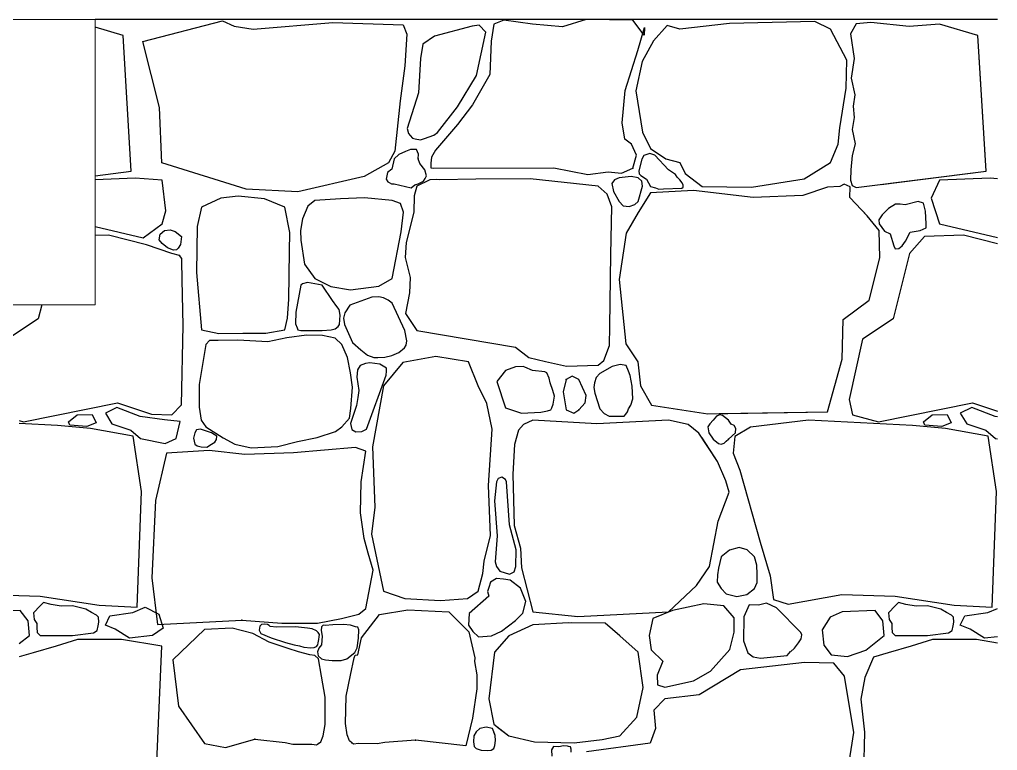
# Model space of a CAD drawing. Header units: feet. Extents: x -10410 to 374725, y -46422 to 88923.
# Drawn here: x 260920 to 261949, y 1718 to 2487 of the extents above; entities that cross this region are included whole.
import ezdxf

# ---------------------------------------------------------------- set-up
doc = ezdxf.new("R2010")
doc.units = ezdxf.units.FT
doc.header["$MEASUREMENT"] = 0
doc.layers.add('Конструктив - Перекрытия_Ном._пера__1', color=7, linetype='Continuous', lineweight=20)
doc.layers.add('Конструктив - Стены Несущие_Ном._пера__87', color=7, linetype='Continuous', lineweight=25, true_color=0x6a6a6a)

# ---------------------------------------------------------------- blocks, each defined once
blk = doc.blocks.new('*X72')
at = {"layer": 'Конструктив - Стены Несущие_Ном._пера__87', "linetype": 'Continuous'}
for p, q in [((261049.4, 2464.1), (261133.3, 2486)), ((261133.3, 2486), (261145.5, 2480.3)), ((261165.5, 2477.3), (261249.5, 2484)), ((261249.5, 2484), (261323.5, 2481.8)), ((261323.5, 2481.8), (261327.5, 2471.9)), ((261403.6, 2481.3), (261396.1, 2480.3)), ((261410.6, 2473.9), (261403.6, 2481.3)), ((261418.9, 2482.5), (261416.2, 2464.4)), ((261429.3, 2486.5), (261418.9, 2482.5)), ((261459.5, 2482.5), (261429.3, 2486.5)), ((261491.2, 2479.5), (261459.5, 2482.5)), ((261516, 2487.2), (261491.2, 2479.5)), ((261565.1, 2486.5), (261516, 2487.2)), ((261577.2, 2470.9), (261565.1, 2486.5)), ((261601.5, 2481), (261587.1, 2464.7)), ((261614.8, 2477.3), (261601.5, 2481)), ((261667.1, 2483), (261614.8, 2477.3)), ((261756.8, 2485.2), (261667.1, 2483)), ((261773.3, 2477.3), (261756.8, 2485.2)), ((261800.3, 2482.8), (261794.3, 2472.3)), ((261815.9, 2484.3), (261800.3, 2482.8)), ((261856.3, 2480), (261815.9, 2484.3)), ((261888, 2482.5), (261856.3, 2480)), ((261928.6, 2470.4), (261888, 2482.5)), ((261028.6, 2470.4), (260999.4, 2479.1)), ((261145.5, 2480.3), (261165.5, 2477.3)), ((261327.5, 2471.9), (261325.3, 2438.4)), ((261396.1, 2480.3), (261356.5, 2469.6)), ((261400.8, 2428.3), (261410.6, 2473.9)), ((261570.7, 2454.8), (261577.4, 2478.8)), ((261577.4, 2478.8), (261577.2, 2470.9)), ((261790.4, 2444.6), (261773.3, 2477.3)), ((261794.3, 2472.3), (261798.3, 2446.2)), ((261037.2, 2327.7), (261028.6, 2470.4)), ((261067.1, 2394.7), (261049.4, 2464.1)), ((261344.1, 2461.2), (261341.6, 2446.1)), ((261356.5, 2469.6), (261344.1, 2461.2)), ((261416.2, 2464.4), (261414.7, 2429.3)), ((261587.1, 2464.7), (261575.2, 2443.1)), ((261937.2, 2327.7), (261928.6, 2470.4)), ((261557.1, 2412.7), (261570.7, 2454.8)), ((261341.6, 2446.1), (261339.7, 2410.2)), ((261575.2, 2443.1), (261568.5, 2412.2)), ((261789.7, 2414.9), (261790.4, 2444.6)), ((261798.3, 2446.2), (261795.1, 2425.7)), ((261325.3, 2438.4), (261320.3, 2401.8)), ((261380.8, 2395.3), (261400.8, 2428.3)), ((261414.7, 2429.3), (261396.6, 2397.6)), ((261795.1, 2425.7), (261799.1, 2408.2)), ((261339.7, 2410.2), (261327.7, 2372.8)), ((261554.2, 2378.7), (261557.1, 2412.7)), ((261568.5, 2412.2), (261575.5, 2368.8)), ((261783.3, 2373.5), (261789.7, 2414.9)), ((261320.3, 2401.8), (261314.6, 2348.8)), ((261799.1, 2408.2), (261797.1, 2396.1)), ((261069.4, 2336.6), (261067.1, 2394.7)), ((261359.7, 2368.3), (261380.8, 2395.3)), ((261396.6, 2397.6), (261380.8, 2376.8)), ((261797.1, 2396.1), (261798.3, 2384.2)), ((261556.9, 2361.4), (261554.2, 2378.7)), ((261798.3, 2384.2), (261796, 2371.7)), ((261327.7, 2372.8), (261329, 2367.5)), ((261355.9, 2365.5), (261359.7, 2368.3)), ((261380.8, 2376.8), (261357.7, 2350)), ((261575.5, 2368.8), (261583.9, 2351.5)), ((261781.3, 2356.2), (261783.3, 2373.5)), ((261796, 2371.7), (261799.4, 2356.5)), ((261329, 2367.5), (261331, 2365.4)), ((261331, 2365.4), (261333.2, 2362.4)), ((261333.2, 2362.4), (261336.1, 2361.8)), ((261336.1, 2361.8), (261341.6, 2360.8)), ((261341.6, 2360.8), (261346.1, 2362.1)), ((261346.1, 2362.1), (261355.9, 2365.5)), ((261563.8, 2356), (261556.9, 2361.4)), ((261314.6, 2348.8), (261307.9, 2336.4)), ((261325.9, 2348.4), (261318.8, 2345.2)), ((261331.1, 2350.6), (261325.9, 2348.4)), ((261337.7, 2350.5), (261331.1, 2350.6)), ((261339.8, 2345.6), (261337.7, 2350.5)), ((261357.7, 2350), (261353.3, 2342.5)), ((261569, 2344.6), (261563.8, 2356)), ((261583.9, 2351.5), (261600, 2340.8)), ((261773.3, 2336.9), (261781.3, 2356.2)), ((261799.4, 2356.5), (261796, 2344.2)), ((261314.1, 2340.8), (261311.6, 2330)), ((261318.8, 2345.2), (261314.1, 2340.8)), ((261339.4, 2340.8), (261339.8, 2345.6)), ((261341.1, 2335.9), (261339.4, 2340.8)), ((261353.3, 2342.5), (261352.7, 2336.2)), ((261565.1, 2330.9), (261569, 2344.6)), ((261574.8, 2340.3), (261571.7, 2328)), ((261577, 2344.1), (261574.8, 2340.3)), ((261583.1, 2346.2), (261577, 2344.1)), ((261588.3, 2344.6), (261583.1, 2346.2)), ((261602.8, 2329.3), (261588.3, 2344.6)), ((261600, 2340.8), (261614.8, 2336.9)), ((261614.8, 2336.9), (261620.5, 2325.2)), ((261745.6, 2319.8), (261773.3, 2336.9)), ((261796, 2344.2), (261794.9, 2329)), ((260999.4, 2323), (261037.2, 2327.7)), ((261158.4, 2308.7), (261069.4, 2336.6)), ((261307.9, 2336.4), (261282.4, 2322.3)), ((261311.6, 2330), (261306.9, 2326.2)), ((261346.4, 2329), (261341.1, 2335.9)), ((261347.9, 2322.7), (261346.4, 2329)), ((261352.7, 2336.2), (261352.7, 2331.3)), ((261352.7, 2331.3), (261355.3, 2330.9)), ((261355.3, 2330.9), (261482.1, 2331.2)), ((261482.1, 2331.2), (261518, 2324.2)), ((261518, 2324.2), (261539.3, 2327.2)), ((261539.3, 2327.2), (261553.4, 2325.7)), ((261553.4, 2325.7), (261565.1, 2330.9)), ((261571.7, 2328), (261571.8, 2324.9)), ((261605.9, 2327), (261602.8, 2329.3)), ((261610.3, 2324.2), (261605.9, 2327)), ((261794.9, 2329), (261794.3, 2318.4)), ((261800.3, 2310.6), (261937.2, 2327.7)), ((261041.4, 2320.4), (260999.4, 2318.8)), ((261069.8, 2318.4), (261041.4, 2320.4)), ((261073.8, 2286.2), (261069.8, 2318.4)), ((261282.4, 2322.3), (261212.6, 2306)), ((261306.9, 2326.2), (261305.5, 2319.5)), ((261305.5, 2319.5), (261307.5, 2316.4)), ((261307.5, 2316.4), (261308.8, 2316)), ((261351.5, 2318.7), (261337.9, 2311.9)), ((261339.4, 2314.3), (261344.9, 2317.3)), ((261344.9, 2317.3), (261346.7, 2319.9)), ((261346.7, 2319.9), (261347.9, 2322.7)), ((261358.4, 2319.1), (261351.5, 2318.7)), ((261361.7, 2318.6), (261358.4, 2319.1)), ((261400.1, 2319.5), (261361.7, 2318.6)), ((261457.3, 2319.8), (261400.1, 2319.5)), ((261528.6, 2311.9), (261457.3, 2319.8)), ((261545.8, 2318.7), (261543, 2314.8)), ((261550.9, 2320.8), (261545.8, 2318.7)), ((261563.5, 2322.1), (261550.9, 2320.8)), ((261571, 2320.8), (261563.5, 2322.1)), ((261574.6, 2317.4), (261571, 2320.8)), ((261571.8, 2324.9), (261573.8, 2323.2)), ((261573.8, 2323.2), (261579.8, 2319.5)), ((261575.5, 2312), (261574.6, 2317.4)), ((261579.8, 2319.5), (261583.7, 2311.5)), ((261611.8, 2321.5), (261610.3, 2324.2)), ((261614.9, 2318.8), (261611.8, 2321.5)), ((261617.1, 2315.6), (261614.9, 2318.8)), ((261620.5, 2325.2), (261638.1, 2311.6)), ((261690.1, 2311.1), (261745.6, 2319.8)), ((261794.3, 2318.4), (261796, 2312.8)), ((261888, 2318.4), (261879.4, 2299.4)), ((261941.4, 2320.4), (261888, 2318.4)), ((261949.1, 2319.8), (261941.4, 2320.4)), ((261212.6, 2306), (261158.4, 2308.7)), ((261308.8, 2316), (261311.4, 2314.6)), ((261311.4, 2314.6), (261314.1, 2314.3)), ((261314.1, 2314.3), (261331.9, 2310.4)), ((261331.9, 2310.4), (261335.9, 2313.3)), ((261337.9, 2311.9), (261335.1, 2301.9)), ((261335.9, 2313.3), (261339.4, 2314.3)), ((261538.2, 2303.4), (261528.6, 2311.9)), ((261543, 2314.8), (261544.8, 2306.3)), ((261544.8, 2306.3), (261550.9, 2296)), ((261571, 2296), (261575.5, 2312)), ((261583.7, 2311.5), (261589.3, 2310.4)), ((261629, 2307.4), (261583.9, 2304.9)), ((261589.3, 2310.4), (261592.7, 2309)), ((261592.7, 2309), (261597.6, 2309.3)), ((261597.6, 2309.3), (261617, 2309.9)), ((261617, 2309.9), (261618.4, 2311)), ((261618.4, 2313), (261617.1, 2315.6)), ((261618.4, 2311), (261618.4, 2313)), ((261691.9, 2300.2), (261629, 2307.4)), ((261638.1, 2311.6), (261690.1, 2311.1)), ((261770.1, 2310.9), (261744.1, 2302)), ((261783.2, 2311.7), (261770.1, 2310.9)), ((261787.6, 2314), (261783.2, 2311.7)), ((261794, 2311.3), (261787.6, 2314)), ((261793.7, 2300.2), (261794, 2311.3)), ((261796, 2312.8), (261800.3, 2310.6)), ((261131.4, 2299.4), (261111.1, 2289.8)), ((261149.7, 2301.5), (261131.4, 2299.4)), ((261177.5, 2298.7), (261149.7, 2301.5)), ((261198.8, 2289.8), (261177.5, 2298.7)), ((261230.6, 2297), (261223.2, 2291.1)), ((261257.5, 2298.7), (261230.6, 2297)), ((261282.8, 2299.6), (261257.5, 2298.7)), ((261312, 2297), (261282.8, 2299.6)), ((261320.8, 2293.7), (261312, 2297)), ((261335.1, 2301.9), (261334.8, 2284.8)), ((261543.3, 2290.4), (261538.2, 2303.4)), ((261550.9, 2296), (261555, 2291.4)), ((261567.5, 2292.6), (261571, 2296)), ((261583.9, 2304.9), (261571, 2284.4)), ((261744.1, 2302), (261691.9, 2300.2)), ((261812, 2280.7), (261793.7, 2300.2)), ((261865.6, 2296), (261852.1, 2292.5)), ((261871.1, 2294.1), (261865.6, 2296)), ((261879.4, 2299.4), (261888, 2272.4)), ((261069.8, 2272.4), (261073.8, 2286.2)), ((261111.1, 2289.8), (261106.8, 2269.7)), ((261204.1, 2263.1), (261198.8, 2289.8)), ((261223.2, 2291.1), (261217.6, 2277.5)), ((261323.9, 2284.5), (261320.8, 2293.7)), ((261542, 2240), (261543.3, 2290.4)), ((261555, 2291.4), (261561.5, 2290.7)), ((261561.5, 2290.7), (261567.5, 2292.6)), ((261834.5, 2288.4), (261827.8, 2281.7)), ((261841.8, 2293), (261834.5, 2288.4)), ((261846.5, 2293.1), (261841.8, 2293)), ((261852.1, 2292.5), (261846.5, 2293.1)), ((261873.3, 2285.8), (261871.1, 2294.1)), ((261874.2, 2272.2), (261873.3, 2285.8)), ((261217.6, 2277.5), (261215.5, 2265.4)), ((261321.5, 2263.9), (261323.9, 2284.5)), ((261334.8, 2284.8), (261326.6, 2252.7)), ((261571, 2284.4), (261558.1, 2262.6)), ((261824.4, 2265.5), (261812, 2280.7)), ((261827.8, 2281.7), (261824.3, 2276.5)), ((261824.3, 2276.5), (261824.4, 2272.4)), ((260999.4, 2269.6), (261049.9, 2257.7)), ((261049.9, 2257.7), (261069.8, 2272.4)), ((261067.6, 2261.4), (261072.1, 2265.5)), ((261072.1, 2265.5), (261078.1, 2266.2)), ((261078.1, 2266.2), (261083.6, 2264.2)), ((261106.8, 2269.7), (261105.9, 2221.2)), ((261215.5, 2265.4), (261215.7, 2255.2)), ((261824.4, 2272.4), (261830.3, 2264.7)), ((261825.4, 2236.6), (261824.4, 2265.5)), ((261830.3, 2264.7), (261836.2, 2261.7)), ((261857.1, 2263.7), (261867.7, 2265.5)), ((261867.7, 2265.5), (261874, 2268.1)), ((261874, 2268.1), (261874.2, 2272.2)), ((261888, 2272.4), (261949.1, 2257.9)), ((261013.5, 2260.6), (260999.4, 2260.1)), ((261053.2, 2250.4), (261013.5, 2260.6)), ((261066.7, 2255.6), (261067.6, 2261.4)), ((261069.8, 2251.8), (261066.7, 2255.6)), ((261083.6, 2264.2), (261090.2, 2259.1)), ((261090.2, 2259.1), (261089.1, 2250.6)), ((261203.9, 2243.3), (261204.1, 2263.1)), ((261215.7, 2255.2), (261219.8, 2230.1)), ((261312, 2215), (261321.5, 2263.9)), ((261558.1, 2262.6), (261550.9, 2213.8)), ((261836.2, 2261.7), (261840, 2249.4)), ((261848.7, 2249.3), (261852.2, 2254.3)), ((261852.2, 2254.3), (261857.1, 2263.7)), ((261872.4, 2259.1), (261856.6, 2241.3)), ((261913.5, 2260.6), (261872.4, 2259.1)), ((261949.1, 2251.5), (261913.5, 2260.6)), ((261079.9, 2241.3), (261053.2, 2250.4)), ((261075.3, 2247.2), (261069.8, 2251.8)), ((261081.9, 2244.8), (261075.3, 2247.2)), ((261084.9, 2245.1), (261081.9, 2244.8)), ((261086.5, 2246.9), (261084.9, 2245.1)), ((261089.1, 2250.6), (261086.5, 2246.9)), ((261326.6, 2252.7), (261325.6, 2237)), ((261840, 2249.4), (261841.3, 2246.2)), ((261841.3, 2246.2), (261845.3, 2246.6)), ((261845.3, 2246.6), (261848.7, 2249.3)), ((261088, 2239), (261079.9, 2241.3)), ((261090.5, 2236), (261088, 2239)), ((261090.6, 2233.6), (261090.5, 2236)), ((261203.1, 2193.1), (261203.9, 2243.3)), ((261325.6, 2237), (261331, 2216)), ((261541.2, 2164.6), (261542, 2240)), ((261814.2, 2192.2), (261825.4, 2236.6)), ((261856.6, 2241.3), (261839.2, 2172.4)), ((261090.8, 2213.3), (261090.6, 2233.6)), ((261219.8, 2230.1), (261230.6, 2215)), ((261091.8, 2165.5), (261090.8, 2213.3)), ((261105.9, 2221.2), (261111.1, 2161)), ((261230.6, 2215), (261247.5, 2206.4)), ((261298, 2206.7), (261312, 2215)), ((261331, 2216), (261330.2, 2199.7)), ((261550.9, 2213.8), (261557.9, 2146.2)), ((261215.7, 2207.8), (261210.4, 2179.4)), ((261217.6, 2209.1), (261215.7, 2207.8)), ((261222.7, 2210.5), (261217.6, 2209.1)), ((261238.3, 2207.8), (261222.7, 2210.5)), ((261249, 2191.8), (261238.3, 2207.8)), ((261247.5, 2206.4), (261267.9, 2203.1)), ((261267.9, 2203.1), (261298, 2206.7)), ((261201.7, 2173), (261203.1, 2193.1)), ((261290.4, 2195.2), (261267.3, 2186.8)), ((261298, 2195.5), (261290.4, 2195.2)), ((261302.7, 2194.4), (261298, 2195.5)), ((261307.8, 2192.2), (261302.7, 2194.4)), ((261330.2, 2199.7), (261325.8, 2178.1)), ((260943, 2187.2), (260939.2, 2172.4)), ((261253.6, 2185.3), (261249, 2191.8)), ((261256.3, 2182.2), (261253.6, 2185.3)), ((261267.3, 2186.8), (261262, 2178.7)), ((261311.9, 2188.8), (261307.8, 2192.2)), ((261325.4, 2160.2), (261311.9, 2188.8)), ((261786.7, 2171.9), (261814.2, 2192.2)), ((260939.2, 2172.4), (260907, 2150.9)), ((261198.8, 2161), (261201.7, 2173)), ((261210.4, 2179.4), (261210.3, 2167.3)), ((261257.2, 2176.2), (261256.3, 2182.2)), ((261256.4, 2166.4), (261257.2, 2176.2)), ((261262, 2178.7), (261260.8, 2173.3)), ((261260.8, 2173.3), (261261.8, 2166.6)), ((261325.8, 2178.1), (261337.9, 2160.3)), ((261839.2, 2172.4), (261807, 2150.9)), ((261090.3, 2082), (261091.8, 2165.5)), ((261210.3, 2167.3), (261211.8, 2163.1)), ((261211.8, 2163.1), (261212.8, 2160.7)), ((261247.7, 2161), (261252, 2162)), ((261252, 2162), (261255.2, 2164.4)), ((261255.2, 2164.4), (261256.4, 2166.4)), ((261261.8, 2166.6), (261270.1, 2147.4)), ((261540.7, 2144.5), (261541.2, 2164.6)), ((261785.7, 2130.1), (261786.7, 2171.9)), ((261111.1, 2161), (261129.3, 2156.9)), ((261129.3, 2156.9), (261154.8, 2157.2)), ((261154.8, 2157.2), (261178.9, 2157.3)), ((261178.9, 2157.3), (261198.8, 2161)), ((261201.2, 2152.5), (261181.2, 2148.1)), ((261221.6, 2155.3), (261201.2, 2152.5)), ((261212.8, 2160.7), (261215.7, 2160.2)), ((261215.7, 2160.2), (261238.3, 2160.2)), ((261238.7, 2155), (261221.6, 2155.3)), ((261238.3, 2160.2), (261247.7, 2161)), ((261251.9, 2152.1), (261238.7, 2155)), ((261259, 2145.3), (261251.9, 2152.1)), ((261327.2, 2149.3), (261325.4, 2160.2)), ((261337.9, 2160.3), (261441.9, 2142.6)), ((261115.8, 2145.3), (261108.6, 2103.4)), ((261119.6, 2149.5), (261115.8, 2145.3)), ((261128.6, 2149.8), (261119.6, 2149.5)), ((261149.5, 2150.1), (261128.6, 2149.8)), ((261181.2, 2148.1), (261149.5, 2150.1)), ((261264.9, 2131.6), (261259, 2145.3)), ((261270.1, 2147.4), (261278.9, 2139.8)), ((261318.8, 2137), (261324.8, 2142)), ((261324.8, 2142), (261326.5, 2144.6)), ((261326.5, 2144.6), (261327.2, 2149.3)), ((261441.9, 2142.6), (261455.7, 2131.7)), ((261534.7, 2128.7), (261540.7, 2144.5)), ((261557.9, 2146.2), (261570.7, 2127.1)), ((261807, 2150.9), (261792.9, 2087.7)), ((261268.2, 2115.6), (261264.9, 2131.6)), ((261278.9, 2139.8), (261285.8, 2134.4)), ((261285.8, 2134.4), (261292.6, 2131.9)), ((261292.6, 2131.9), (261296.8, 2131.6)), ((261296.8, 2131.6), (261304.1, 2132.1)), ((261304.1, 2132.1), (261311.7, 2133.9)), ((261311.7, 2133.9), (261318.8, 2137)), ((261358, 2132.8), (261323.3, 2126.4)), ((261392.2, 2127.3), (261358, 2132.8)), ((261455.7, 2131.7), (261473.5, 2127.5)), ((261278.4, 2123.2), (261275.3, 2118.9)), ((261283.7, 2125.4), (261278.4, 2123.2)), ((261288.5, 2126), (261283.7, 2125.4)), ((261299.1, 2124.8), (261288.5, 2126)), ((261305.8, 2120.4), (261299.1, 2124.8)), ((261323.3, 2126.4), (261302.8, 2102.1)), ((261402.3, 2102.1), (261392.2, 2127.3)), ((261441.9, 2121.8), (261431.3, 2118.2)), ((261449.9, 2122.4), (261441.9, 2121.8)), ((261451.6, 2121.6), (261449.9, 2122.4)), ((261459.5, 2118.2), (261451.6, 2121.6)), ((261473.5, 2127.5), (261495.5, 2122.5)), ((261495.5, 2122.5), (261528.6, 2123.6)), ((261528.6, 2123.6), (261534.7, 2128.7)), ((261543.4, 2122.4), (261530.6, 2115)), ((261552.1, 2124.4), (261543.4, 2122.4)), ((261558.3, 2123.5), (261552.1, 2124.4)), ((261560.8, 2117.4), (261558.3, 2123.5)), ((261570.7, 2127.1), (261573.2, 2102.1)), ((261770.1, 2074.6), (261785.7, 2130.1)), ((261270.1, 2100.4), (261268.2, 2115.6)), ((261275.3, 2118.9), (261274.7, 2111.2)), ((261274.7, 2111.2), (261277, 2097.2)), ((261284.9, 2056.3), (261305.7, 2113.3)), ((261305.7, 2113.3), (261306.1, 2117.5)), ((261306.1, 2117.5), (261305.8, 2120.4)), ((261431.3, 2118.2), (261422.1, 2106.5)), ((261472.5, 2116.7), (261459.5, 2118.2)), ((261474.9, 2115.5), (261472.5, 2116.7)), ((261477.3, 2110), (261474.9, 2115.5)), ((261501.3, 2112), (261495.2, 2108.8)), ((261508.3, 2108.8), (261501.3, 2112)), ((261526.6, 2110.7), (261525, 2105.3)), ((261530.6, 2115), (261526.6, 2110.7)), ((261562.6, 2112.8), (261560.8, 2117.4)), ((261564.7, 2101.5), (261562.6, 2112.8)), ((261108.6, 2103.4), (261108.9, 2079.6)), ((261268.5, 2078.3), (261270.1, 2100.4)), ((261302.8, 2102.1), (261291.1, 2037.7)), ((261411.5, 2083.5), (261402.3, 2102.1)), ((261422.1, 2106.5), (261431.3, 2078.8)), ((261478.1, 2105.3), (261477.3, 2110)), ((261481.2, 2097.2), (261478.1, 2105.3)), ((261495.2, 2108.8), (261492, 2095.6)), ((261516.3, 2091.9), (261508.3, 2108.8)), ((261525, 2105.3), (261524.2, 2100.1)), ((261524.2, 2100.1), (261525.2, 2094.2)), ((261565.3, 2088.2), (261564.7, 2101.5)), ((261573.2, 2102.1), (261584.9, 2081.8)), ((261275.8, 2089.8), (261274.3, 2081.2)), ((261277, 2097.2), (261275.8, 2089.8)), ((261482.8, 2091.2), (261481.2, 2097.2)), ((261481.5, 2082.8), (261482.8, 2091.2)), ((261492, 2095.6), (261495.2, 2076.6)), ((261515, 2084), (261516.3, 2091.9)), ((261525.2, 2094.2), (261530.6, 2077.8)), ((260923.9, 2064.2), (261022.9, 2084)), ((261022.9, 2084), (261058.6, 2072.1)), ((261079.9, 2071.6), (261090.3, 2082)), ((261108.9, 2079.6), (261110.9, 2065.7)), ((261274.3, 2081.2), (261268.1, 2062.4)), ((261417.2, 2056.3), (261411.5, 2083.5)), ((261480.1, 2078.8), (261481.5, 2082.8)), ((261508.3, 2076.6), (261515, 2084)), ((261560.8, 2077.8), (261563, 2081.6)), ((261563, 2081.6), (261565.3, 2088.2)), ((261584.9, 2081.8), (261644.1, 2072.6)), ((261792.9, 2087.7), (261796.6, 2071.6)), ((261823.9, 2064.2), (261922.9, 2084)), ((261922.9, 2084), (261949.1, 2075.3)), ((260971.1, 2064), (260980.2, 2071.3)), ((260980.2, 2071.3), (260996.1, 2071.9)), ((260996.1, 2071.9), (261000.3, 2063.1)), ((261022, 2079.3), (261010, 2073.1)), ((261010, 2073.1), (261017, 2061.9)), ((261046.8, 2069.8), (261022, 2079.3)), ((261072.1, 2066.3), (261046.8, 2069.8)), ((261058.6, 2072.1), (261079.9, 2071.6)), ((261267, 2067.8), (261268.5, 2078.3)), ((261431.3, 2078.8), (261448.1, 2073.1)), ((261448.1, 2073.1), (261468.5, 2074.3)), ((261468.5, 2074.3), (261475.6, 2075.6)), ((261475.6, 2075.6), (261479.1, 2076.9)), ((261479.1, 2076.9), (261480.1, 2078.8)), ((261495.2, 2076.6), (261503, 2073.3)), ((261503, 2073.3), (261508.3, 2076.6)), ((261530.6, 2077.8), (261535.2, 2072.8)), ((261535.2, 2072.8), (261540.5, 2070)), ((261540.5, 2070), (261547.9, 2069.9)), ((261547.9, 2069.9), (261556.2, 2070.1)), ((261556.2, 2070.1), (261557.8, 2072.1)), ((261557.8, 2072.1), (261559.6, 2074.5)), ((261559.6, 2074.5), (261560.8, 2077.8)), ((261644.1, 2072.6), (261770.1, 2074.6)), ((261653.3, 2069.9), (261650, 2065.7)), ((261656.5, 2071.3), (261653.3, 2069.9)), ((261659.7, 2070.6), (261656.5, 2071.3)), ((261666.1, 2065.7), (261659.7, 2070.6)), ((261796.6, 2071.6), (261823.9, 2064.2)), ((261871.1, 2064), (261880.2, 2071.3)), ((261880.2, 2071.3), (261896.1, 2071.9)), ((261896.1, 2071.9), (261900.3, 2063.1)), ((261922, 2079.3), (261910, 2073.1)), ((261910, 2073.1), (261917, 2061.9)), ((261946.8, 2069.8), (261922, 2079.3)), ((261949.1, 2069.5), (261946.8, 2069.8)), ((260919.4, 2065.4), (260923.9, 2064.2)), ((260959.5, 2060.2), (260919.4, 2062.2)), ((260994.5, 2057), (260959.5, 2060.2)), ((260972.6, 2060.7), (260971.1, 2064)), ((260990.5, 2059.2), (260972.6, 2060.7)), ((261000.3, 2063.1), (260990.5, 2059.2)), ((261017, 2061.9), (261036.8, 2055.4)), ((261088.6, 2064.5), (261072.1, 2066.3)), ((261084.7, 2046.6), (261088.6, 2064.5)), ((261110.9, 2065.7), (261115.8, 2058.8)), ((261115.8, 2058.8), (261134.2, 2047.3)), ((261252.4, 2054.1), (261259, 2058.8)), ((261259, 2058.8), (261267, 2067.8)), ((261268.1, 2062.4), (261269.5, 2056)), ((261450.1, 2061.2), (261444.9, 2055.3)), ((261460, 2065.7), (261450.1, 2061.2)), ((261527.4, 2062), (261460, 2065.7)), ((261602.8, 2065.7), (261527.4, 2062)), ((261623.5, 2061.2), (261602.8, 2065.7)), ((261634.9, 2052.3), (261623.5, 2061.2)), ((261646.4, 2062), (261644.3, 2058.7)), ((261650, 2065.7), (261646.4, 2062)), ((261668.9, 2061.8), (261666.1, 2065.7)), ((261671.8, 2060.2), (261668.9, 2061.8)), ((261673.7, 2057), (261671.8, 2060.2)), ((261750.3, 2065.7), (261689.1, 2058.5)), ((261859.5, 2060.2), (261750.3, 2065.7)), ((261894.5, 2057), (261859.5, 2060.2)), ((261872.6, 2060.7), (261871.1, 2064)), ((261890.5, 2059.2), (261872.6, 2060.7)), ((261900.3, 2063.1), (261890.5, 2059.2)), ((261917, 2061.9), (261936.8, 2055.4)), ((261039.2, 2049.1), (260994.5, 2057)), ((261036.8, 2055.4), (261047.1, 2046.6)), ((261048.2, 1990.9), (261039.2, 2049.1)), ((261104.3, 2052.7), (261102.7, 2047.1)), ((261106, 2055.7), (261104.3, 2052.7)), ((261110.1, 2056.4), (261106, 2055.7)), ((261121.7, 2052.7), (261110.1, 2056.4)), ((261127.4, 2049), (261121.7, 2052.7)), ((261127.1, 2045.4), (261127.4, 2049)), ((261232.9, 2047.8), (261252.4, 2054.1)), ((261269.5, 2056), (261273.8, 2053.7)), ((261273.8, 2053.7), (261279.9, 2054)), ((261279.9, 2054), (261284.9, 2056.3)), ((261413.5, 1997.1), (261417.2, 2056.3)), ((261444.9, 2055.3), (261440.7, 2040.4)), ((261654.5, 2022.3), (261634.9, 2052.3)), ((261644.3, 2058.7), (261645.4, 2052.5)), ((261645.4, 2052.5), (261650, 2045.9)), ((261666.1, 2045.9), (261673.2, 2052.7)), ((261672.5, 2048.6), (261670.8, 2031)), ((261689.1, 2058.5), (261672.5, 2048.6)), ((261673.2, 2052.7), (261673.7, 2057)), ((261939.2, 2049.1), (261894.5, 2057)), ((261936.8, 2055.4), (261947.1, 2046.6)), ((261948.2, 1990.9), (261939.2, 2049.1)), ((261047.1, 2046.6), (261073, 2041.3)), ((261073, 2041.3), (261084.7, 2046.6)), ((261102.7, 2047.1), (261104.3, 2040.5)), ((261104.3, 2040.5), (261106.7, 2038.8)), ((261106.7, 2038.8), (261110.7, 2037.9)), ((261116.7, 2037.6), (261121.7, 2040.5)), ((261121.7, 2040.5), (261125.4, 2042.7)), ((261125.4, 2042.7), (261127.1, 2045.4)), ((261134.2, 2047.3), (261146.4, 2040.5)), ((261146.4, 2040.5), (261163.5, 2036.6)), ((261191.4, 2038.1), (261212.4, 2043.3)), ((261212.4, 2043.3), (261232.9, 2047.8)), ((261440.7, 2040.4), (261439, 2009.2)), ((261650, 2045.9), (261655.6, 2041.4)), ((261655.6, 2041.4), (261658.4, 2040.6)), ((261658.4, 2040.6), (261661.4, 2041.5)), ((261661.4, 2041.5), (261663.4, 2043.6)), ((261663.4, 2043.6), (261666.1, 2045.9)), ((261947.1, 2046.6), (261949.1, 2046.2)), ((261074.5, 2031.3), (261062.9, 1981.5)), ((261119.3, 2034), (261074.5, 2031.3)), ((261110.7, 2037.9), (261116.7, 2037.6)), ((261156.7, 2029.8), (261119.3, 2034)), ((261208.2, 2031.5), (261156.7, 2029.8)), ((261163.5, 2036.6), (261191.4, 2038.1)), ((261273.4, 2037.2), (261208.2, 2031.5)), ((261284.3, 2033.1), (261273.4, 2037.2)), ((261279.2, 2001), (261284.3, 2033.1)), ((261291.1, 2037.7), (261293.6, 1974.5)), ((261670.8, 2031), (261677.8, 2013.4)), ((261663.1, 2002), (261654.5, 2022.3)), ((261439, 2009.2), (261440.2, 1955)), ((261677.8, 2013.4), (261699.3, 1937.6)), ((261278.7, 1968.5), (261279.2, 2001)), ((261415.5, 1944.6), (261413.5, 1997.1)), ((261421.7, 2001), (261419.8, 1980.9)), ((261423.5, 2004.5), (261421.7, 2001)), ((261427.5, 2005.9), (261423.5, 2004.5)), ((261431.2, 2003.4), (261427.5, 2005.9)), ((261432.3, 2001), (261431.2, 2003.4)), ((261435.5, 1955.6), (261432.3, 2001)), ((261666.6, 1990.1), (261663.1, 2002)), ((261043.5, 1869.3), (261048.2, 1990.9)), ((261655.2, 1959.7), (261666.6, 1990.1)), ((261943.5, 1869.3), (261948.2, 1990.9)), ((261062.9, 1981.5), (261059, 1900.1)), ((261419.8, 1980.9), (261422.6, 1944.3)), ((261282.6, 1941.3), (261278.7, 1968.5)), ((261293.6, 1974.5), (261290.1, 1946)), ((261645.8, 1912.1), (261655.2, 1959.7)), ((261290.1, 1946), (261302.8, 1886.1)), ((261442.3, 1929.5), (261435.5, 1955.6)), ((261440.2, 1955), (261446.9, 1931.2)), ((261286.7, 1926.1), (261282.6, 1941.3)), ((261408.8, 1917.6), (261415.5, 1944.6)), ((261422.6, 1944.3), (261420.4, 1916.7)), ((261699.3, 1937.6), (261709.7, 1902)), ((261292.1, 1908.1), (261286.7, 1926.1)), ((261442.1, 1912.1), (261442.3, 1929.5)), ((261446.9, 1931.2), (261448.1, 1910.6)), ((261667.1, 1929.1), (261658.3, 1922)), ((261677.3, 1932), (261667.1, 1929.1)), ((261685.5, 1929.6), (261677.3, 1932)), ((261693.5, 1922), (261685.5, 1929.6)), ((261407.5, 1904.7), (261408.8, 1917.6)), ((261420.4, 1916.7), (261421.7, 1912.1)), ((261658.3, 1922), (261655.5, 1910.3)), ((261695.8, 1913.4), (261693.5, 1922)), ((261284.3, 1867.8), (261292.1, 1908.1)), ((261402.3, 1886.1), (261407.5, 1904.7)), ((261421.7, 1912.1), (261425.4, 1907)), ((261425.4, 1907), (261435.3, 1903.9)), ((261435.3, 1903.9), (261440.4, 1906.5)), ((261440.4, 1906.5), (261442.1, 1912.1)), ((261448.1, 1910.6), (261460, 1864.3)), ((261632.4, 1892), (261645.8, 1912.1)), ((261655.5, 1910.3), (261654.3, 1903)), ((261696.1, 1904), (261695.8, 1913.4)), ((261059, 1900.1), (261064.9, 1851.1)), ((261415.6, 1895.4), (261413.8, 1890)), ((261421.7, 1899.4), (261415.6, 1895.4)), ((261429.1, 1898.5), (261421.7, 1899.4)), ((261436.1, 1897.4), (261429.1, 1898.5)), ((261447.1, 1889.1), (261436.1, 1897.4)), ((261654.3, 1903), (261654.2, 1895.6)), ((261654.2, 1895.6), (261658.3, 1888.8)), ((261693.5, 1888.8), (261696.1, 1895)), ((261696.1, 1895), (261696.1, 1904)), ((261709.7, 1902), (261713.2, 1877.4)), ((261302.8, 1886.1), (261325.1, 1878.4)), ((261391.4, 1878.4), (261402.3, 1886.1)), ((261413.8, 1890), (261412.4, 1885.8)), ((261412.4, 1885.8), (261413.8, 1880.9)), ((261452.5, 1875.1), (261447.1, 1889.1)), ((261602.8, 1864.3), (261632.4, 1892)), ((261658.3, 1888.8), (261663.5, 1883.2)), ((261685.3, 1882.5), (261693.5, 1888.8)), ((260885.2, 1882.6), (260941.5, 1880.7)), ((260941.5, 1880.7), (261003.6, 1871.2)), ((260945, 1873.9), (260941.5, 1870.5)), ((260952.8, 1872.1), (260945, 1873.9)), ((261325.1, 1878.4), (261362.7, 1876.2)), ((261362.7, 1876.2), (261391.4, 1878.4)), ((261413.8, 1880.9), (261393, 1862.4)), ((261449.6, 1863), (261452.5, 1875.1)), ((261663.5, 1883.2), (261674.7, 1880.4)), ((261674.7, 1880.4), (261685.3, 1882.5)), ((261713.2, 1877.4), (261728.8, 1872.2)), ((261728.8, 1872.2), (261785.2, 1882.6)), ((261785.2, 1882.6), (261841.5, 1880.7)), ((261841.5, 1880.7), (261903.6, 1871.2)), ((261845, 1873.9), (261841.5, 1870.5)), ((261852.8, 1872.1), (261845, 1873.9)), ((260920.4, 1865.5), (260885.7, 1864.1)), ((260928.6, 1854.9), (260920.4, 1865.5)), ((260941.5, 1870.5), (260934.5, 1863.3)), ((260934.5, 1863.3), (260935.1, 1856.2)), ((260963.5, 1870.3), (260952.8, 1872.1)), ((260975.6, 1870.5), (260963.5, 1870.3)), ((260989.4, 1866.9), (260975.6, 1870.5)), ((260995.3, 1863.6), (260989.4, 1866.9)), ((261000.8, 1860.9), (260995.3, 1863.6)), ((261003.6, 1871.2), (261043.5, 1869.3)), ((261014.7, 1860), (261038.9, 1863.6)), ((261038.9, 1863.6), (261051.9, 1869)), ((261051.9, 1869), (261066.3, 1861.8)), ((261276.7, 1861.8), (261284.3, 1867.8)), ((261298.5, 1861.6), (261328.5, 1866.3)), ((261328.5, 1866.3), (261371.6, 1864.3)), ((261371.6, 1864.3), (261392.6, 1843.3)), ((261460, 1864.3), (261507.3, 1859.4)), ((261507.3, 1859.4), (261602.8, 1864.3)), ((261606.9, 1865.5), (261586.4, 1857.4)), ((261639.9, 1872.5), (261606.9, 1865.5)), ((261660.9, 1870.7), (261639.9, 1872.5)), ((261672, 1857.9), (261660.9, 1870.7)), ((261687.7, 1871.5), (261682.1, 1859.1)), ((261697.4, 1871.2), (261687.7, 1871.5)), ((261706, 1873.4), (261697.4, 1871.2)), ((261716.4, 1868.3), (261706, 1873.4)), ((261742.1, 1842.5), (261716.4, 1868.3)), ((261785.7, 1864.1), (261772.9, 1858.6)), ((261820.4, 1865.5), (261785.7, 1864.1)), ((261828.6, 1854.9), (261820.4, 1865.5)), ((261841.5, 1870.5), (261834.5, 1863.3)), ((261834.5, 1863.3), (261835.1, 1856.2)), ((261863.5, 1870.3), (261852.8, 1872.1)), ((261875.6, 1870.5), (261863.5, 1870.3)), ((261889.4, 1866.9), (261875.6, 1870.5)), ((261895.3, 1863.6), (261889.4, 1866.9)), ((261900.8, 1860.9), (261895.3, 1863.6)), ((261903.6, 1871.2), (261943.5, 1869.3)), ((261914.7, 1860), (261938.9, 1863.6)), ((261938.9, 1863.6), (261949.1, 1867.8)), ((260930, 1839.3), (260928.6, 1854.9)), ((260935.1, 1856.2), (260938, 1852.1)), ((261002.9, 1858.6), (261000.8, 1860.9)), ((261002.5, 1849.5), (261003, 1853.4)), ((261003, 1853.4), (261002.9, 1858.6)), ((261010, 1850.2), (261014.7, 1860)), ((261064.9, 1851.1), (261153.7, 1855.6)), ((261066.3, 1861.8), (261071, 1847)), ((261153.7, 1855.6), (261195.8, 1852.4)), ((261233.5, 1852.4), (261258.5, 1857.4)), ((261258.5, 1857.4), (261276.7, 1861.8)), ((261279.6, 1836.9), (261298.5, 1861.6)), ((261393, 1862.4), (261392.4, 1850.3)), ((261427, 1843.9), (261441.7, 1855.2)), ((261441.7, 1855.2), (261449.6, 1863)), ((261586.4, 1857.4), (261582.6, 1839.4)), ((261671.8, 1843), (261672, 1857.9)), ((261682.1, 1859.1), (261681.7, 1833.6)), ((261772.9, 1858.6), (261764.5, 1845.2)), ((261830, 1839.3), (261828.6, 1854.9)), ((261835.1, 1856.2), (261838, 1852.1)), ((261902.9, 1858.6), (261900.8, 1860.9)), ((261902.5, 1849.5), (261903, 1853.4)), ((261903, 1853.4), (261902.9, 1858.6)), ((261910, 1850.2), (261914.7, 1860)), ((260938, 1852.1), (260937.9, 1847.7)), ((260937.9, 1847.7), (260938.4, 1842.6)), ((260938.4, 1842.6), (260941.5, 1839.3)), ((260997.4, 1842), (261001.3, 1844.6)), ((261001.3, 1844.6), (261002.5, 1849.5)), ((261020.5, 1845.9), (261010, 1850.2)), ((261035.6, 1836.5), (261020.5, 1845.9)), ((261071, 1847), (261059.8, 1839.4)), ((261114.3, 1845.6), (261081.1, 1813.9)), ((261143.5, 1847.2), (261114.3, 1845.6)), ((261165.3, 1841.3), (261143.5, 1847.2)), ((261172.7, 1849.1), (261172, 1845.1)), ((261172, 1845.1), (261173.7, 1841.3)), ((261174.4, 1851.1), (261172.7, 1849.1)), ((261178, 1851.4), (261174.4, 1851.1)), ((261180.6, 1850.9), (261178, 1851.4)), ((261182.6, 1850), (261180.6, 1850.9)), ((261183.6, 1848.8), (261182.6, 1850)), ((261190.1, 1848.3), (261183.6, 1848.8)), ((261210, 1848.4), (261190.1, 1848.3)), ((261195.8, 1852.4), (261233.5, 1852.4)), ((261222.7, 1847.2), (261210, 1848.4)), ((261227.8, 1846.4), (261222.7, 1847.2)), ((261232.3, 1844.2), (261227.8, 1846.4)), ((261234.2, 1842.5), (261232.3, 1844.2)), ((261237.4, 1848.4), (261237.2, 1844.6)), ((261237.2, 1844.6), (261238.3, 1838.5)), ((261239.3, 1850.2), (261237.4, 1848.4)), ((261241.5, 1849.9), (261239.3, 1850.2)), ((261249.5, 1850.5), (261241.5, 1849.9)), ((261260.6, 1851), (261249.5, 1850.5)), ((261267.9, 1850.3), (261260.6, 1851)), ((261273.4, 1848.4), (261267.9, 1850.3)), ((261275.8, 1848), (261273.4, 1848.4)), ((261277, 1845.4), (261275.8, 1848)), ((261276.6, 1836.4), (261277, 1845.4)), ((261392.4, 1850.3), (261396.7, 1843.7)), ((261392.6, 1843.3), (261399, 1815.9)), ((261396.7, 1843.7), (261402.7, 1838)), ((261416.4, 1839), (261427, 1843.9)), ((261460, 1850.7), (261434.8, 1839)), ((261497.7, 1852.7), (261460, 1850.7)), ((261536.3, 1852.4), (261497.7, 1852.7)), ((261551.7, 1839), (261536.3, 1852.4)), ((261667.5, 1824.6), (261671.8, 1843)), ((261764.5, 1845.2), (261766.2, 1829.1)), ((261838, 1852.1), (261837.9, 1847.7)), ((261837.9, 1847.7), (261838.4, 1842.6)), ((261838.4, 1842.6), (261841.5, 1839.3)), ((261897.4, 1842), (261901.3, 1844.6)), ((261901.3, 1844.6), (261902.5, 1849.5)), ((261920.5, 1845.9), (261910, 1850.2)), ((261935.6, 1836.5), (261920.5, 1845.9)), ((260919.4, 1830.9), (260930, 1839.3)), ((260941.5, 1839.3), (260975.6, 1839.3)), ((260980.8, 1835.1), (260958.1, 1828.1)), ((260975.6, 1839.3), (260997.4, 1842)), ((261003.9, 1835.1), (260980.8, 1835.1)), ((261026.9, 1835.1), (261003.9, 1835.1)), ((261069.5, 1828), (261026.9, 1835.1)), ((261059.8, 1839.4), (261035.6, 1836.5)), ((261182.4, 1832.5), (261165.3, 1841.3)), ((261173.7, 1841.3), (261184.5, 1836.8)), ((261202.4, 1825.7), (261182.4, 1832.5)), ((261184.5, 1836.8), (261199.5, 1832)), ((261234.1, 1831.8), (261234.8, 1835.2)), ((261235.3, 1840.3), (261234.2, 1842.5)), ((261234.8, 1835.2), (261235, 1837.8)), ((261235, 1837.8), (261235.3, 1840.3)), ((261238.3, 1838.5), (261237.7, 1829.6)), ((261275.1, 1826.4), (261276.6, 1836.4)), ((261275.9, 1819), (261279.6, 1836.9)), ((261402.7, 1838), (261416.4, 1839)), ((261434.8, 1839), (261419.7, 1822)), ((261571, 1821.7), (261551.7, 1839)), ((261582.6, 1839.4), (261584.6, 1824.4)), ((261681.7, 1833.6), (261686.2, 1821.1)), ((261739.6, 1831.5), (261742.5, 1835.7)), ((261743.1, 1839.9), (261742.1, 1842.5)), ((261742.5, 1835.7), (261743.1, 1839.9)), ((261810.7, 1823.9), (261830, 1839.3)), ((261841.5, 1839.3), (261875.6, 1839.3)), ((261880.8, 1835.1), (261858.1, 1828.1)), ((261875.6, 1839.3), (261897.4, 1842)), ((261903.9, 1835.1), (261880.8, 1835.1)), ((261926.9, 1835.1), (261903.9, 1835.1)), ((261949.1, 1831.4), (261926.9, 1835.1)), ((261949.1, 1838.1), (261935.6, 1836.5)), ((260958.1, 1828.1), (260934, 1821.2)), ((261063.8, 1698.4), (261069.5, 1828)), ((261199.5, 1832), (261208.6, 1829.6)), ((261213.4, 1822.3), (261202.4, 1825.7)), ((261208.6, 1829.6), (261214.3, 1828.6)), ((261225.3, 1819.2), (261213.4, 1822.3)), ((261214.3, 1828.6), (261218.8, 1827.1)), ((261218.8, 1827.1), (261226.3, 1826.4)), ((261226.3, 1826.4), (261229.8, 1826.7)), ((261229.8, 1826.7), (261232.3, 1827.9)), ((261232.3, 1827.9), (261233.6, 1829.5)), ((261234.8, 1826.1), (261233.2, 1822.2)), ((261233.2, 1822.2), (261234.1, 1817.9)), ((261233.6, 1829.5), (261234.1, 1831.8)), ((261237.7, 1829.6), (261234.8, 1826.1)), ((261272.6, 1821.5), (261275.1, 1826.4)), ((261584.6, 1824.4), (261597, 1812.3)), ((261647, 1801.9), (261667.5, 1824.6)), ((261727.6, 1818.2), (261731.3, 1822.4)), ((261731.2, 1822.2), (261735.5, 1825.9)), ((261735.5, 1825.9), (261739.6, 1831.5)), ((261766.2, 1829.1), (261774.1, 1819)), ((261791.2, 1817.2), (261810.7, 1823.9)), ((261858.1, 1828.1), (261834, 1821.2)), ((260934, 1821.2), (260919.4, 1816.8)), ((261081.1, 1813.9), (261087, 1764.9)), ((261230.4, 1818.2), (261225.3, 1819.2)), ((261234.3, 1814.9), (261230.4, 1818.2)), ((261234.1, 1817.9), (261237.4, 1814.9)), ((261237.4, 1796.5), (261234.3, 1814.9)), ((261237.4, 1814.9), (261241.9, 1813.6)), ((261241.9, 1813.6), (261248.9, 1812.9)), ((261248.9, 1812.9), (261258.1, 1813.1)), ((261258.1, 1813.1), (261264.2, 1814.9)), ((261264.2, 1814.9), (261272.6, 1821.5)), ((261268.2, 1797.6), (261271.8, 1815.9)), ((261271.8, 1815.9), (261272.9, 1818.7)), ((261272.9, 1818.7), (261275.9, 1819)), ((261399, 1815.9), (261398.5, 1812.1)), ((261398.5, 1812.1), (261400.9, 1798)), ((261419.7, 1822), (261413.7, 1772.7)), ((261576.2, 1784.8), (261571, 1821.7)), ((261597, 1812.3), (261590.8, 1797.7)), ((261686.2, 1821.1), (261692, 1816.9)), ((261692, 1816.9), (261699.8, 1815.5)), ((261699.8, 1815.5), (261727.6, 1818.2)), ((261774.1, 1819), (261791.2, 1817.2)), ((261818.7, 1816.6), (261809.6, 1795.1)), ((261834, 1821.2), (261818.7, 1816.6)), ((261629.2, 1791.7), (261647, 1801.9)), ((261678.5, 1803.4), (261635.1, 1777.1)), ((261745.9, 1810.8), (261678.5, 1803.4)), ((261776.8, 1810.3), (261745.9, 1810.8)), ((261788.2, 1796.5), (261776.8, 1810.3)), ((261241.4, 1774.4), (261237.4, 1796.5)), ((261263.6, 1775.6), (261268.2, 1797.6)), ((261400.9, 1798), (261401.1, 1783.2)), ((261590.8, 1797.7), (261591.1, 1787.3)), ((261599, 1785.1), (261629.2, 1791.7)), ((261797.9, 1737.5), (261788.2, 1796.5)), ((261809.6, 1795.1), (261805.1, 1772.5)), ((261401.1, 1783.2), (261396.5, 1752.3)), ((261569.5, 1753.3), (261576.2, 1784.8)), ((261591.1, 1787.3), (261599, 1785.1)), ((261241.4, 1745.6), (261241.4, 1774.4)), ((261262.8, 1746.7), (261263.6, 1775.6)), ((261413.7, 1772.7), (261418.9, 1746.2)), ((261599, 1772.9), (261587.3, 1761)), ((261635.1, 1777.1), (261599, 1772.9)), ((261805.1, 1772.5), (261809, 1737.7)), ((261087, 1764.9), (261114.3, 1725.6)), ((261587.3, 1761), (261589.1, 1741.7)), ((261396.5, 1752.3), (261389.3, 1723.3)), ((261551.7, 1734), (261569.5, 1753.3)), ((261239.3, 1733.9), (261241.4, 1745.6)), ((261264.6, 1735), (261262.8, 1746.7)), ((261404.3, 1741.6), (261400.3, 1738)), ((261410.9, 1743.1), (261404.3, 1741.6)), ((261417.6, 1741.5), (261410.9, 1743.1)), ((261418.9, 1738), (261417.6, 1741.5)), ((261418.9, 1746.2), (261434.8, 1734)), ((261589.1, 1741.7), (261583.4, 1726.1)), ((261136.6, 1721.4), (261167.4, 1730.2)), ((261167.4, 1730.2), (261199.4, 1726.7)), ((261236.9, 1727.6), (261239.3, 1733.9)), ((261266.9, 1728.7), (261264.6, 1735)), ((261336.4, 1729.4), (261304.3, 1726.7)), ((261389.3, 1723.3), (261336.4, 1729.4)), ((261398, 1733.9), (261397.6, 1727.5)), ((261400.3, 1738), (261398, 1733.9)), ((261420.4, 1734.2), (261418.9, 1738)), ((261420.7, 1728.9), (261420.4, 1734.2)), ((261434.8, 1734), (261461.8, 1727.6)), ((261503.6, 1726.4), (261533.1, 1729.8)), ((261533.1, 1729.8), (261551.7, 1734)), ((261789.2, 1681), (261797.9, 1737.5)), ((261809, 1737.7), (261808, 1689.2)), ((261114.3, 1725.6), (261136.6, 1721.4)), ((261199.4, 1726.7), (261207.4, 1725.2)), ((261207.4, 1725.2), (261227.2, 1724.9)), ((261227.2, 1724.9), (261232.3, 1724.3)), ((261232.3, 1724.3), (261234.3, 1725.6)), ((261234.3, 1725.6), (261236.9, 1727.6)), ((261269.4, 1726.6), (261266.9, 1728.7)), ((261271.3, 1725.2), (261269.4, 1726.6)), ((261276.5, 1725.7), (261271.3, 1725.2)), ((261296.3, 1725.5), (261276.5, 1725.7)), ((261304.3, 1726.7), (261296.3, 1725.5)), ((261397.6, 1727.5), (261398.4, 1722.6)), ((261398.4, 1722.6), (261400.3, 1720.4)), ((261400.3, 1720.4), (261405.6, 1718.6)), ((261416, 1718.9), (261418.9, 1720.4)), ((261418.9, 1720.4), (261419.9, 1723.7)), ((261419.9, 1723.7), (261420.7, 1728.9)), ((261461.8, 1727.6), (261503.6, 1726.4)), ((261481.9, 1722.6), (261479.6, 1719.2)), ((261479.6, 1719.2), (261479.9, 1712.5)), ((261487.2, 1722.2), (261481.9, 1722.6)), ((261492.3, 1723.3), (261487.2, 1722.2)), ((261496.4, 1723.1), (261492.3, 1723.3)), ((261497.7, 1722.6), (261496.4, 1723.1)), ((261499.7, 1722.3), (261497.7, 1722.6)), ((261500.4, 1719.9), (261499.7, 1722.3)), ((261500.5, 1716.5), (261500.4, 1719.9)), ((261583.4, 1726.1), (261516.5, 1716.9)), ((261405.6, 1718.6), (261412, 1718.5)), ((261412, 1718.5), (261416, 1718.9))]:
    blk.add_line(p, q, dxfattribs=at)
for p in [(261339.4, 2340.8), (261565.1, 2330.9), (261088, 2239), (261495.2, 2108.8), (261508.3, 2076.6), (261666.1, 2045.9), (261153.7, 1855.6), (261167.4, 1730.2), (261336.4, 1729.4), (261234.3, 1725.6), (261234.3, 1725.6), (261269.4, 1726.6), (261269.4, 1726.6)]:
    blk.add_point(p, dxfattribs=at)
blk = doc.blocks.new('Штриховка_36', base_point=(0, 0))
at = {"layer": 'Конструктив - Стены Несущие_Ном._пера__87', "linetype": 'Continuous'}
blk.add_blockref('*X72', (0, 0), dxfattribs=at)
blk = doc.blocks.new('*X74')
at = {"layer": 'Конструктив - Стены Несущие_Ном._пера__87', "linetype": 'Continuous'}
for p, q in [((261937.2, 2327.7), (261929.3, 2459.2)), ((261826.5, 2313.9), (261937.2, 2327.7)), ((261888, 2318.4), (261879.4, 2299.4)), ((261941.4, 2320.4), (261888, 2318.4)), ((261949.1, 2319.8), (261941.4, 2320.4)), ((261865.6, 2296), (261852.1, 2292.5)), ((261871.1, 2294.1), (261865.6, 2296)), ((261879.4, 2299.4), (261888, 2272.4)), ((261812, 2280.7), (261806.9, 2286.1)), ((261834.5, 2288.4), (261827.8, 2281.7)), ((261841.8, 2293), (261834.5, 2288.4)), ((261846.5, 2293.1), (261841.8, 2293)), ((261852.1, 2292.5), (261846.5, 2293.1)), ((261873.3, 2285.8), (261871.1, 2294.1)), ((261874.2, 2272.2), (261873.3, 2285.8)), ((261824.4, 2265.5), (261812, 2280.7)), ((261827.8, 2281.7), (261824.3, 2276.5)), ((261824.3, 2276.5), (261824.4, 2272.4)), ((261824.4, 2272.4), (261830.3, 2264.7)), ((261825.4, 2236.6), (261824.4, 2265.5)), ((261830.3, 2264.7), (261836.2, 2261.7)), ((261857.1, 2263.7), (261867.7, 2265.5)), ((261867.7, 2265.5), (261874, 2268.1)), ((261874, 2268.1), (261874.2, 2272.2)), ((261888, 2272.4), (261949.1, 2257.9)), ((261836.2, 2261.7), (261840, 2249.4)), ((261848.7, 2249.3), (261852.2, 2254.3)), ((261852.2, 2254.3), (261857.1, 2263.7)), ((261872.4, 2259.1), (261856.6, 2241.3)), ((261913.5, 2260.6), (261872.4, 2259.1)), ((261949.1, 2251.5), (261913.5, 2260.6)), ((261840, 2249.4), (261841.3, 2246.2)), ((261841.3, 2246.2), (261845.3, 2246.6)), ((261845.3, 2246.6), (261848.7, 2249.3)), ((261814.2, 2192.2), (261825.4, 2236.6)), ((261856.6, 2241.3), (261839.2, 2172.4)), ((261786.7, 2171.9), (261814.2, 2192.2)), ((261839.2, 2172.4), (261807, 2150.9)), ((261785.7, 2130.1), (261786.7, 2171.9)), ((261807, 2150.9), (261792.9, 2087.7)), ((261770.1, 2074.6), (261785.7, 2130.1)), ((261792.9, 2087.7), (261796.6, 2071.6)), ((261823.9, 2064.2), (261922.9, 2084)), ((261922.9, 2084), (261949.1, 2075.3)), ((261656.5, 2071.3), (261654.3, 2070.3)), ((261656, 2072.8), (261770.1, 2074.6)), ((261659.7, 2070.6), (261656.5, 2071.3)), ((261666.1, 2065.7), (261659.7, 2070.6)), ((261796.6, 2071.6), (261823.9, 2064.2)), ((261871.1, 2064), (261880.2, 2071.3)), ((261880.2, 2071.3), (261896.1, 2071.9)), ((261896.1, 2071.9), (261900.3, 2063.1)), ((261922, 2079.3), (261910, 2073.1)), ((261910, 2073.1), (261917, 2061.9)), ((261946.8, 2069.8), (261922, 2079.3)), ((261949.1, 2069.5), (261946.8, 2069.8)), ((261668.9, 2061.8), (261666.1, 2065.7)), ((261671.8, 2060.2), (261668.9, 2061.8)), ((261673.7, 2057), (261671.8, 2060.2)), ((261750.3, 2065.7), (261689.1, 2058.5)), ((261859.5, 2060.2), (261750.3, 2065.7)), ((261894.5, 2057), (261859.5, 2060.2)), ((261872.6, 2060.7), (261871.1, 2064)), ((261890.5, 2059.2), (261872.6, 2060.7)), ((261900.3, 2063.1), (261890.5, 2059.2)), ((261917, 2061.9), (261936.8, 2055.4)), ((261644.7, 2056.7), (261645.4, 2052.5)), ((261645.4, 2052.5), (261650, 2045.9)), ((261666.1, 2045.9), (261673.2, 2052.7)), ((261672.5, 2048.6), (261670.8, 2031)), ((261689.1, 2058.5), (261672.5, 2048.6)), ((261673.2, 2052.7), (261673.7, 2057)), ((261939.2, 2049.1), (261894.5, 2057)), ((261936.8, 2055.4), (261947.1, 2046.6)), ((261948.2, 1990.9), (261939.2, 2049.1)), ((261654.5, 2022.3), (261638.1, 2047.4)), ((261650, 2045.9), (261655.6, 2041.4)), ((261655.6, 2041.4), (261658.4, 2040.6)), ((261658.4, 2040.6), (261661.4, 2041.5)), ((261661.4, 2041.5), (261663.4, 2043.6)), ((261663.4, 2043.6), (261666.1, 2045.9)), ((261947.1, 2046.6), (261949.1, 2046.2)), ((261670.8, 2031), (261677.8, 2013.4)), ((261663.1, 2002), (261654.5, 2022.3)), ((261677.8, 2013.4), (261699.3, 1937.6)), ((261666.6, 1990.1), (261663.1, 2002)), ((261655.2, 1959.7), (261666.6, 1990.1)), ((261943.5, 1869.3), (261948.2, 1990.9)), ((261645.8, 1912.1), (261655.2, 1959.7)), ((261699.3, 1937.6), (261709.7, 1902)), ((261667.1, 1929.1), (261658.3, 1922)), ((261677.3, 1932), (261667.1, 1929.1)), ((261685.5, 1929.6), (261677.3, 1932)), ((261693.5, 1922), (261685.5, 1929.6)), ((261658.3, 1922), (261655.5, 1910.3)), ((261695.8, 1913.4), (261693.5, 1922)), ((261632.4, 1892), (261645.8, 1912.1)), ((261655.5, 1910.3), (261654.3, 1903)), ((261696.1, 1904), (261695.8, 1913.4)), ((261654.3, 1903), (261654.2, 1895.6)), ((261654.2, 1895.6), (261658.3, 1888.8)), ((261693.5, 1888.8), (261696.1, 1895)), ((261696.1, 1895), (261696.1, 1904)), ((261709.7, 1902), (261713.2, 1877.4)), ((261602.8, 1864.3), (261632.4, 1892)), ((261658.3, 1888.8), (261663.5, 1883.2)), ((261685.3, 1882.5), (261693.5, 1888.8)), ((261663.5, 1883.2), (261674.7, 1880.4)), ((261674.7, 1880.4), (261685.3, 1882.5)), ((261713.2, 1877.4), (261728.8, 1872.2)), ((261728.8, 1872.2), (261785.2, 1882.6)), ((261785.2, 1882.6), (261841.5, 1880.7)), ((261841.5, 1880.7), (261903.6, 1871.2)), ((261845, 1873.9), (261841.5, 1870.5)), ((261852.8, 1872.1), (261845, 1873.9)), ((261507.3, 1859.4), (261602.8, 1864.3)), ((261606.9, 1865.5), (261586.4, 1857.4)), ((261639.9, 1872.5), (261606.9, 1865.5)), ((261660.9, 1870.7), (261639.9, 1872.5)), ((261672, 1857.9), (261660.9, 1870.7)), ((261687.7, 1871.5), (261682.1, 1859.1)), ((261697.4, 1871.2), (261687.7, 1871.5)), ((261706, 1873.4), (261697.4, 1871.2)), ((261716.4, 1868.3), (261706, 1873.4)), ((261742.1, 1842.5), (261716.4, 1868.3)), ((261785.7, 1864.1), (261772.9, 1858.6)), ((261820.4, 1865.5), (261785.7, 1864.1)), ((261828.6, 1854.9), (261820.4, 1865.5)), ((261841.5, 1870.5), (261834.5, 1863.3)), ((261834.5, 1863.3), (261835.1, 1856.2)), ((261863.5, 1870.3), (261852.8, 1872.1)), ((261875.6, 1870.5), (261863.5, 1870.3)), ((261889.4, 1866.9), (261875.6, 1870.5)), ((261895.3, 1863.6), (261889.4, 1866.9)), ((261900.8, 1860.9), (261895.3, 1863.6)), ((261903.6, 1871.2), (261943.5, 1869.3)), ((261914.7, 1860), (261938.9, 1863.6)), ((261938.9, 1863.6), (261949.1, 1867.8)), ((261505.3, 1859.6), (261507.3, 1859.4)), ((261586.4, 1857.4), (261582.6, 1839.4)), ((261671.8, 1843), (261672, 1857.9)), ((261682.1, 1859.1), (261681.7, 1833.6)), ((261772.9, 1858.6), (261764.5, 1845.2)), ((261830, 1839.3), (261828.6, 1854.9)), ((261835.1, 1856.2), (261838, 1852.1)), ((261902.9, 1858.6), (261900.8, 1860.9)), ((261902.5, 1849.5), (261903, 1853.4)), ((261903, 1853.4), (261902.9, 1858.6)), ((261910, 1850.2), (261914.7, 1860)), ((261536.3, 1852.4), (261500.4, 1852.6)), ((261551.7, 1839), (261536.3, 1852.4)), ((261667.5, 1824.6), (261671.8, 1843)), ((261764.5, 1845.2), (261766.2, 1829.1)), ((261838, 1852.1), (261837.9, 1847.7)), ((261837.9, 1847.7), (261838.4, 1842.6)), ((261838.4, 1842.6), (261841.5, 1839.3)), ((261897.4, 1842), (261901.3, 1844.6)), ((261901.3, 1844.6), (261902.5, 1849.5)), ((261920.5, 1845.9), (261910, 1850.2)), ((261935.6, 1836.5), (261920.5, 1845.9)), ((261571, 1821.7), (261551.7, 1839)), ((261582.6, 1839.4), (261584.6, 1824.4)), ((261681.7, 1833.6), (261686.2, 1821.1)), ((261739.6, 1831.5), (261742.5, 1835.7)), ((261743.1, 1839.9), (261742.1, 1842.5)), ((261742.5, 1835.7), (261743.1, 1839.9)), ((261810.7, 1823.9), (261830, 1839.3)), ((261841.5, 1839.3), (261875.6, 1839.3)), ((261880.8, 1835.1), (261858.1, 1828.1)), ((261875.6, 1839.3), (261897.4, 1842)), ((261903.9, 1835.1), (261880.8, 1835.1)), ((261926.9, 1835.1), (261903.9, 1835.1)), ((261949.1, 1831.4), (261926.9, 1835.1)), ((261949.1, 1838.1), (261935.6, 1836.5)), ((261584.6, 1824.4), (261597, 1812.3)), ((261647, 1801.9), (261667.5, 1824.6)), ((261727.6, 1818.2), (261731.3, 1822.4)), ((261731.2, 1822.2), (261735.5, 1825.9)), ((261735.5, 1825.9), (261739.6, 1831.5)), ((261766.2, 1829.1), (261774.1, 1819)), ((261791.2, 1817.2), (261810.7, 1823.9)), ((261858.1, 1828.1), (261834, 1821.2)), ((261576.2, 1784.8), (261571, 1821.7)), ((261597, 1812.3), (261590.8, 1797.7)), ((261686.2, 1821.1), (261692, 1816.9)), ((261692, 1816.9), (261699.8, 1815.5)), ((261699.8, 1815.5), (261727.6, 1818.2)), ((261774.1, 1819), (261791.2, 1817.2)), ((261818.7, 1816.6), (261809.6, 1795.1)), ((261834, 1821.2), (261818.7, 1816.6)), ((261629.2, 1791.7), (261647, 1801.9)), ((261678.5, 1803.4), (261635.1, 1777.1)), ((261745.9, 1810.8), (261678.5, 1803.4)), ((261776.8, 1810.3), (261745.9, 1810.8)), ((261788.2, 1796.5), (261776.8, 1810.3)), ((261590.8, 1797.7), (261591.1, 1787.3)), ((261599, 1785.1), (261629.2, 1791.7)), ((261797.9, 1737.5), (261788.2, 1796.5)), ((261809.6, 1795.1), (261805.1, 1772.5)), ((261569.5, 1753.3), (261576.2, 1784.8)), ((261591.1, 1787.3), (261599, 1785.1)), ((261599, 1772.9), (261587.3, 1761)), ((261635.1, 1777.1), (261599, 1772.9)), ((261805.1, 1772.5), (261809, 1737.7)), ((261587.3, 1761), (261589.1, 1741.7)), ((261551.7, 1734), (261569.5, 1753.3)), ((261422.9, 1743.1), (261434.8, 1734)), ((261589.1, 1741.7), (261583.4, 1726.1)), ((261420.4, 1734.2), (261419.1, 1737.7)), ((261420.7, 1728.9), (261420.4, 1734.2)), ((261434.8, 1734), (261461.8, 1727.6)), ((261503.6, 1726.4), (261533.1, 1729.8)), ((261533.1, 1729.8), (261551.7, 1734)), ((261789.2, 1681), (261797.9, 1737.5)), ((261809, 1737.7), (261808, 1689.2)), ((261416, 1718.9), (261418.9, 1720.4)), ((261418.9, 1720.4), (261419.9, 1723.7)), ((261419.9, 1723.7), (261420.7, 1728.9)), ((261461.8, 1727.6), (261503.6, 1726.4)), ((261481.9, 1722.6), (261479.6, 1719.2)), ((261479.6, 1719.2), (261479.9, 1712.5)), ((261487.2, 1722.2), (261481.9, 1722.6)), ((261492.3, 1723.3), (261487.2, 1722.2)), ((261496.4, 1723.1), (261492.3, 1723.3)), ((261497.7, 1722.6), (261496.4, 1723.1)), ((261499.7, 1722.3), (261497.7, 1722.6)), ((261500.4, 1719.9), (261499.7, 1722.3)), ((261500.5, 1716.5), (261500.4, 1719.9)), ((261583.4, 1726.1), (261516.5, 1716.9)), ((261405.6, 1718.6), (261405.6, 1718.6)), ((261405.6, 1718.6), (261412, 1718.5)), ((261412, 1718.5), (261416, 1718.9))]:
    blk.add_line(p, q, dxfattribs=at)
blk.add_point((261666.1, 2045.9), dxfattribs=at)
blk = doc.blocks.new('Штриховка_37', base_point=(0, 0))
at = {"layer": 'Конструктив - Стены Несущие_Ном._пера__87', "linetype": 'Continuous'}
blk.add_blockref('*X74', (0, 0), dxfattribs=at)
blk = doc.blocks.new('*X76')
at = {"layer": 'Конструктив - Стены Несущие_Ном._пера__87', "linetype": 'Continuous'}
for p, q in [((260886.7, 2171.9), (260907.4, 2187.2)), ((260943, 2187.2), (260939.2, 2172.4)), ((260939.2, 2172.4), (260907, 2150.9)), ((260885.9, 2137.2), (260886.7, 2171.9)), ((260907, 2150.9), (260904, 2137.2))]:
    blk.add_line(p, q, dxfattribs=at)
blk = doc.blocks.new('Штриховка_38', base_point=(0, 0))
at = {"layer": 'Конструктив - Стены Несущие_Ном._пера__87', "linetype": 'Continuous'}
blk.add_blockref('*X76', (0, 0), dxfattribs=at)

msp = doc.modelspace()

# ---------------------------------------------------------------- linework, layer by layer
at = {"layer": 'Конструктив - Перекрытия_Ном._пера__1', "linetype": 'Continuous'}
for p, q in [((260999.43289, 2487.21988), (257099.80825, 2487.21988)), ((260999.43289, 2487.21988), (260999.43289, 2187.21988)), ((260999.43289, 2187.21988), (257099.80825, 2187.21988))]:
    msp.add_line(p, q, dxfattribs=at)
at = {"layer": 'Конструктив - Стены Несущие_Ном._пера__87', "linetype": 'Continuous'}
msp.add_line((261949.07243, 2487.21988), (260999.43282, 2487.21988), dxfattribs=at)

# ---------------------------------------------------------------- block references
for name in ['Штриховка_36', 'Штриховка_37', 'Штриховка_38']:
    msp.add_blockref(name, (0, 0), dxfattribs=at)

doc.saveas('drawing.dxf')
